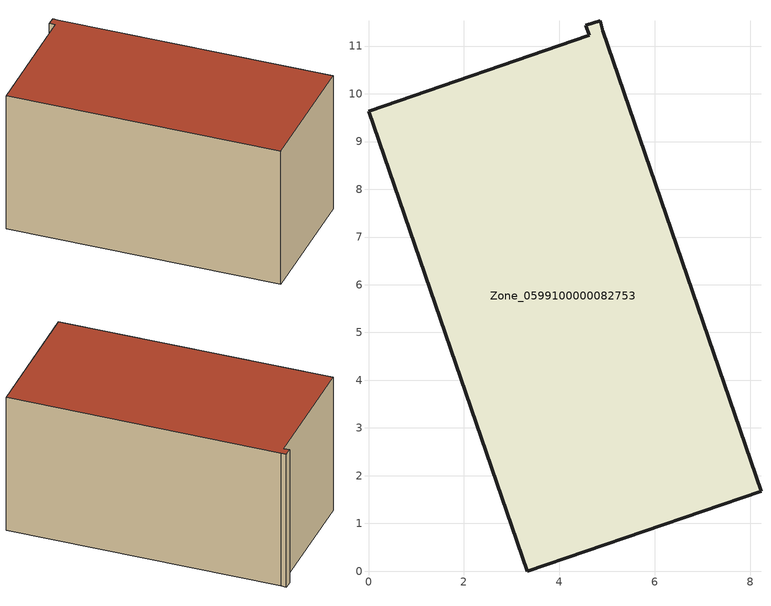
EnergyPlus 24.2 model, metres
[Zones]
Zone_0599100000082753
 floor ground (C_G): 4.85,11.53 4.91,11.32 8.22,1.68 3.32,0 0,9.64 4.62,11.23 4.55,11.44 z0
 wall outside (C_F): 4.91,11.32 4.85,11.53 4.55,11.44 4.62,11.23 0,9.64 3.32,0 8.22,1.68 4.91,11.32 z0:5.49
 roof outside (C_R): 3.32,0 8.22,1.68 4.91,11.32 4.85,11.53 4.55,11.44 4.62,11.23 0,9.64 z5.49
[BUILDING]
Pand.0599100000082753: North Axis=0; Terrain=City; Loads Convergence Tolerance Value=0.04; Temperature Convergence Tolerance Value=0.4; Solar Distribution=FullExterior; Maximum Number of Warmup Days=25; Minimum Number of Warmup Days=1
[Site:Location]
Rotterdam.The.Hague.AP_ZH_NLD Design_Conditions: Latitude=51.96; Longitude=4.45; Time Zone=1; Elevation=-4.5
[SITE:GROUNDTEMPERATURE:BUILDINGSURFACE]
18, 18, 18, 18, 18, 18, 18, 18, 18, 18, 18, 18
[MATERIAL] Thermal Absorptance=0.9; Solar Absorptance=0.7; Visible Absorptance=0.7
Name | Roughness | Thickness | Conductivity | Density | Specific Heat
G.TI.1946-1964 | MediumSmooth | 0.15 | 1 | 540 | 1210
F.TI.1946-1964 | Rough | 0.3 | 0.857143 | 1920 | 840
R.TI.1946-1964 | MediumRough | 0.2 | 0.277778 | 1500 | 1000
[CONSTRUCTION]
C_G: G.TI.1946-1964
C_F: F.TI.1946-1964
C_R: R.TI.1946-1964
[ZONE]
Zone_0599100000082753: Type=1; Multiplier=1; Ceiling Height=Autocalculate; Volume=Autocalculate; Floor Area=autocalculate; Part of Total Floor Area=Yes
[ZONEINFILTRATION:DESIGNFLOWRATE]
Infil_Zone_0599100000082753: Zone or ZoneList or Space or SpaceList=Zone_0599100000082753; Schedule=AlwaysOn; Design Flow Rate Calculation Method=Flow/Area; Flow Rate per Floor Area=0.003; Constant Term Coefficient=1; Temperature Term Coefficient=0; Velocity Term Coefficient=0; Velocity Squared Term Coefficient=0
[HVACTEMPLATE:ZONE:IDEALLOADSAIRSYSTEM]
Zone_0599100000082753: Maximum Heating Supply Air Temperature=50; Minimum Cooling Supply Air Temperature=13; Maximum Heating Supply Air Humidity Ratio=0.0156; Minimum Cooling Supply Air Humidity Ratio=0.0077; Heating Limit=NoLimit; Cooling Limit=NoLimit; Dehumidification Control Type=ConstantSensibleHeatRatio; Cooling Sensible Heat Ratio=0.7; Dehumidification Setpoint=60; Humidification Control Type=None; Humidification Setpoint=30; Outdoor Air Method=None; Outdoor Air Flow Rate per Person=0.00944; Outdoor Air Flow Rate per Zone Floor Area=0; Outdoor Air Flow Rate per Zone=0; Demand Controlled Ventilation Type=None; Outdoor Air Economizer Type=NoEconomizer; Heat Recovery Type=None; Sensible Heat Recovery Effectiveness=0.7; Latent Heat Recovery Effectiveness=0.65
[ZONECONTROL:THERMOSTAT]
ThermostatControl_Zone_0599100000082753: Zone or ZoneList=Zone_0599100000082753; Control Type Schedule=DualSetpointControlType; Control 1=Thermostat_Zone_0599100000082753; Temperature Difference Between Cutout And Setpoint=0
[THERMOSTATSETPOINT:DUALSETPOINT]
Thermostat_Zone_0599100000082753: Heating Setpoint Temperature Schedule=HeatingSetpoint_Zone_0599100000082753; Cooling Setpoint Temperature Schedule=CoolingSetpoint_Zone_0599100000082753
[SCHEDULE:COMPACT]
HeatingSetpoint_Zone_0599100000082753: Through: 12/31, For: AllDays, Until: 24:00, 21
CoolingSetpoint_Zone_0599100000082753: Through: 12/31, For: AllDays, Until: 24:00, 24
DualSetpointControlType: Through: 12/31, For: AllDays, Until: 24:00, 4
AlwaysOn: Through: 12/31, For: AllDays, Until: 24:00, 1
